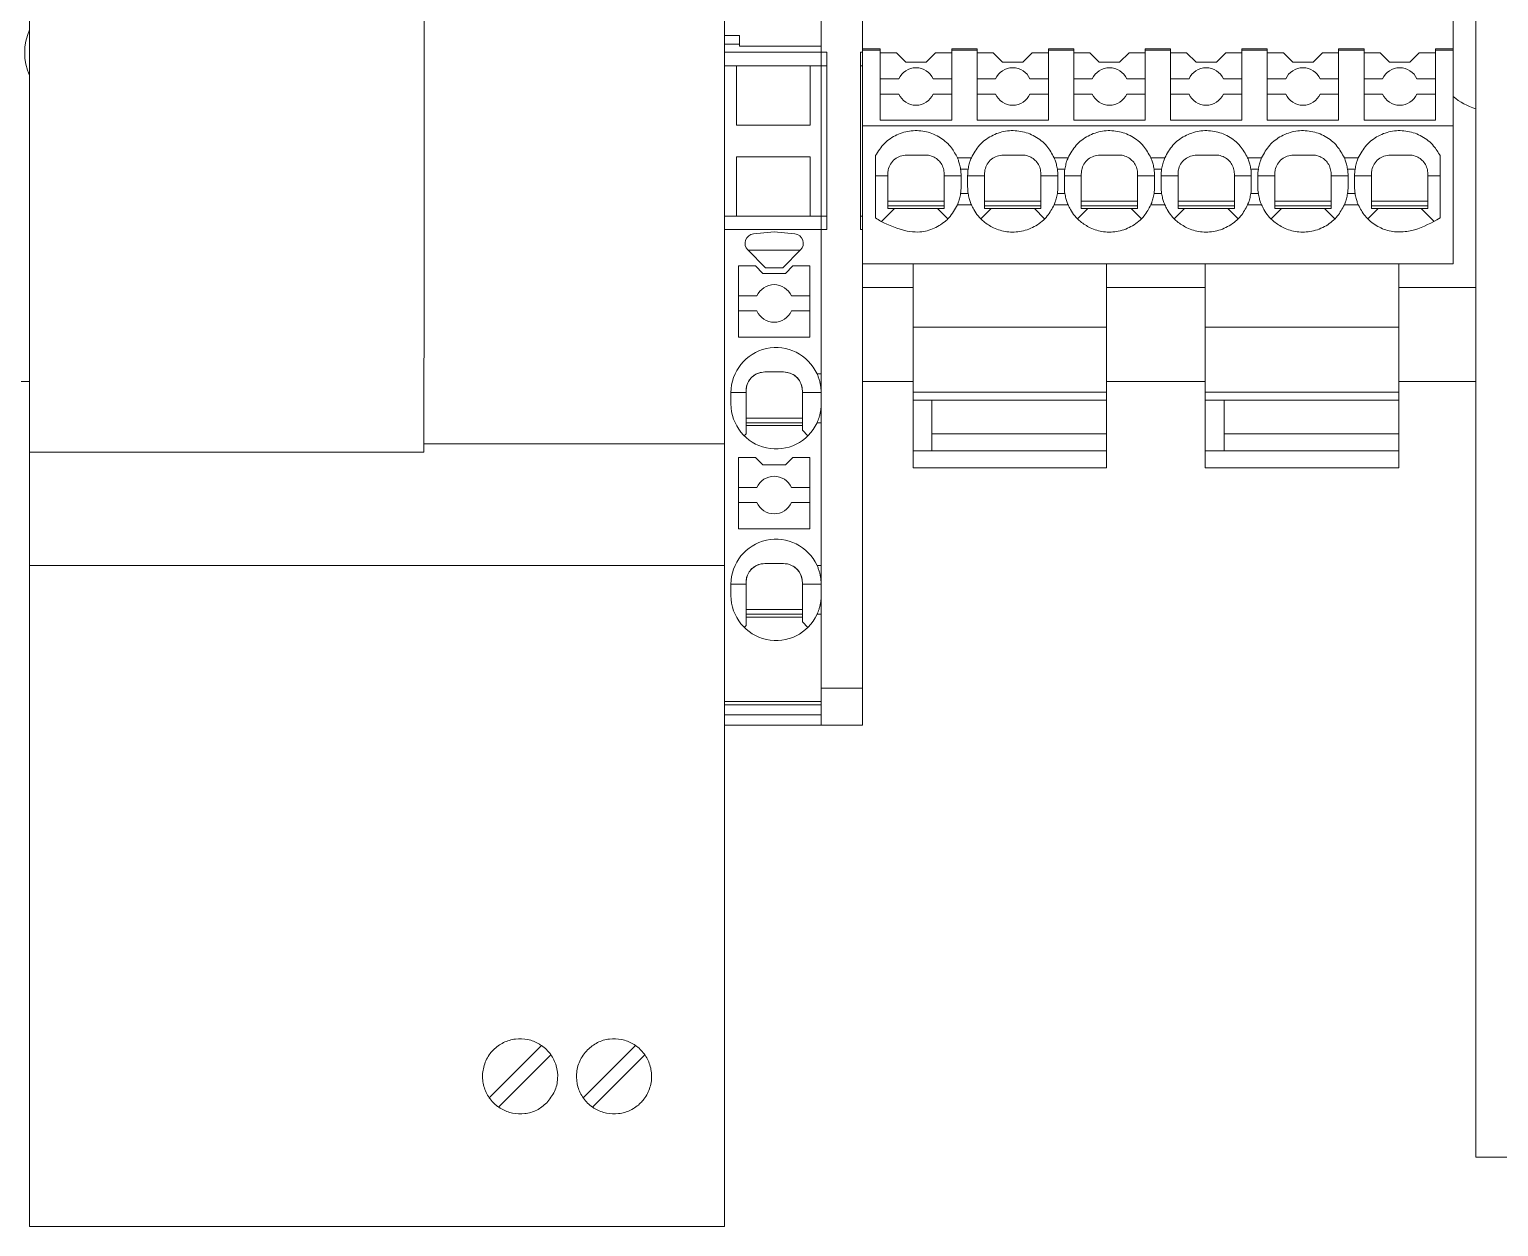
# Model space of a CAD drawing. Header units: millimetres. Extents: x 15 to 265, y 8 to 208.
# Drawn here: x 86.1 to 125.21, y 113.15 to 145.02 of the extents above; entities that cross this region are included whole.
import ezdxf

# ---------------------------------------------------------------- set-up
doc = ezdxf.new("R2010")
doc.units = ezdxf.units.MM

msp = doc.modelspace()

# ---------------------------------------------------------------- linework, layer by layer
at = {"color": 7, "linetype": 'Continuous', "lineweight": 15}
for p, q in [((86.105, 133.766), (86.105, 178.151)), ((104.605, 133.987), (104.605, 178.151)), ((124.605, 174.001), (124.605, 115.001)), ((107.18, 161.621), (107.18, 144.411)), ((108.28, 144.411), (108.28, 161.621)), ((124.005, 146.451), (124.005, 144.501)), ((105.005, 144.855), (104.605, 144.855)), ((105.005, 144.855), (105.005, 144.627)), ((104.605, 144.627), (105.005, 144.627)), ((104.605, 144.411), (107.18, 144.411)), ((105.005, 144.627), (105.005, 144.576)), ((105.005, 144.576), (107.18, 144.576)), ((107.18, 144.576), (107.18, 144.411)), ((107.18, 144.411), (107.33, 144.411)), ((107.18, 144.051), (107.18, 144.411)), ((107.33, 144.411), (107.33, 139.692)), ((108.23, 139.692), (108.23, 144.411)), ((108.23, 144.411), (108.28, 144.411)), ((108.755, 144.501), (108.28, 144.501)), ((108.755, 144.467), (108.28, 144.467)), ((108.28, 144.051), (108.28, 144.411)), ((108.755, 144.501), (108.755, 144.467)), ((108.755, 144.467), (108.755, 142.601)), ((109.184, 144.401), (108.755, 144.401)), ((109.434, 144.151), (109.184, 144.401)), ((110.226, 144.401), (109.976, 144.152)), ((110.655, 144.401), (110.226, 144.401)), ((111.33, 144.501), (110.655, 144.501)), ((110.655, 144.467), (110.655, 144.501)), ((110.655, 142.601), (110.655, 144.467)), ((110.655, 144.467), (111.33, 144.467)), ((111.33, 144.501), (111.33, 144.467)), ((111.33, 144.467), (111.33, 142.601)), ((111.759, 144.401), (111.33, 144.401)), ((112.009, 144.151), (111.759, 144.401)), ((112.801, 144.401), (112.551, 144.152)), ((113.23, 144.401), (112.801, 144.401)), ((113.23, 144.467), (113.23, 144.501)), ((113.905, 144.501), (113.23, 144.501)), ((113.23, 142.601), (113.23, 144.467)), ((113.23, 144.467), (113.905, 144.467)), ((113.905, 144.501), (113.905, 144.467)), ((113.905, 144.467), (113.905, 142.601)), ((114.334, 144.401), (113.905, 144.401)), ((114.584, 144.151), (114.334, 144.401)), ((115.376, 144.401), (115.126, 144.152)), ((115.805, 144.401), (115.376, 144.401)), ((115.805, 144.467), (115.805, 144.501)), ((116.48, 144.501), (115.805, 144.501)), ((115.805, 142.601), (115.805, 144.467)), ((115.805, 144.467), (116.48, 144.467)), ((116.48, 144.501), (116.48, 144.467)), ((116.48, 144.467), (116.48, 142.601)), ((116.909, 144.401), (116.48, 144.401)), ((117.159, 144.151), (116.909, 144.401)), ((117.951, 144.401), (117.701, 144.152)), ((118.38, 144.401), (117.951, 144.401)), ((119.055, 144.501), (118.38, 144.501)), ((118.38, 144.467), (118.38, 144.501)), ((118.38, 142.601), (118.38, 144.467)), ((118.38, 144.467), (119.055, 144.467)), ((119.055, 144.501), (119.055, 144.467)), ((119.055, 144.467), (119.055, 142.601)), ((119.484, 144.401), (119.055, 144.401)), ((119.734, 144.151), (119.484, 144.401)), ((120.526, 144.401), (120.276, 144.152)), ((120.955, 144.401), (120.526, 144.401)), ((121.63, 144.501), (120.955, 144.501)), ((120.955, 144.467), (120.955, 144.501)), ((120.955, 142.601), (120.955, 144.467)), ((120.955, 144.467), (121.63, 144.467)), ((121.63, 144.501), (121.63, 144.467)), ((121.63, 144.467), (121.63, 142.601)), ((122.059, 144.401), (121.63, 144.401)), ((122.309, 144.151), (122.059, 144.401)), ((123.101, 144.401), (122.851, 144.152)), ((123.53, 144.401), (123.101, 144.401)), ((124.005, 144.501), (123.53, 144.501)), ((123.53, 144.467), (123.53, 144.501)), ((123.53, 142.601), (123.53, 144.467)), ((123.53, 144.467), (124.005, 144.467)), ((124.005, 144.501), (124.005, 144.467)), ((124.005, 144.467), (124.005, 142.451)), ((107.18, 144.051), (104.605, 144.051)), ((104.93, 144.051), (104.93, 142.476)), ((106.892, 142.476), (106.892, 144.051)), ((107.33, 144.051), (107.18, 144.051)), ((107.18, 140.051), (107.18, 144.051)), ((108.23, 144.051), (108.28, 144.051)), ((108.28, 140.051), (108.28, 144.051)), ((109.976, 144.152), (109.434, 144.151)), ((112.551, 144.152), (112.009, 144.151)), ((115.126, 144.152), (114.584, 144.151)), ((117.701, 144.152), (117.159, 144.151)), ((120.276, 144.152), (119.734, 144.151)), ((122.851, 144.152), (122.309, 144.151)), ((108.755, 143.701), (109.247, 143.701)), ((110.163, 143.701), (110.655, 143.701)), ((111.33, 143.701), (111.822, 143.701)), ((112.738, 143.701), (113.23, 143.701)), ((113.905, 143.701), (114.397, 143.701)), ((115.313, 143.701), (115.805, 143.701)), ((116.48, 143.701), (116.972, 143.701)), ((117.888, 143.701), (118.38, 143.701)), ((119.055, 143.701), (119.547, 143.701)), ((120.463, 143.701), (120.955, 143.701)), ((121.63, 143.701), (122.122, 143.701)), ((123.038, 143.701), (123.53, 143.701)), ((109.247, 143.301), (108.755, 143.301)), ((110.163, 143.301), (110.655, 143.301)), ((111.822, 143.301), (111.33, 143.301)), ((112.738, 143.301), (113.23, 143.301)), ((114.397, 143.301), (113.905, 143.301)), ((115.313, 143.301), (115.805, 143.301)), ((116.972, 143.301), (116.48, 143.301)), ((117.888, 143.301), (118.38, 143.301)), ((119.547, 143.301), (119.055, 143.301)), ((120.463, 143.301), (120.955, 143.301)), ((122.122, 143.301), (121.63, 143.301)), ((123.038, 143.301), (123.53, 143.301)), ((104.93, 142.476), (106.892, 142.476)), ((124.005, 142.451), (108.28, 142.451)), ((108.755, 142.601), (110.655, 142.601)), ((111.33, 142.601), (113.23, 142.601)), ((113.905, 142.601), (115.805, 142.601)), ((116.48, 142.601), (118.38, 142.601)), ((119.055, 142.601), (120.955, 142.601)), ((121.63, 142.601), (123.53, 142.601)), ((124.005, 138.776), (124.005, 142.451)), ((106.892, 141.626), (104.93, 141.626)), ((104.93, 141.626), (104.93, 140.051)), ((106.892, 140.051), (106.892, 141.626)), ((108.63, 140.001), (108.63, 141.66)), ((110.807, 141.602), (111.178, 141.602)), ((113.382, 141.602), (113.753, 141.602)), ((115.957, 141.602), (116.328, 141.602)), ((118.532, 141.602), (118.903, 141.602)), ((121.107, 141.602), (121.478, 141.602)), ((123.655, 141.66), (123.655, 140.001)), ((111.092, 141.3), (110.892, 141.3)), ((113.667, 141.3), (113.467, 141.3)), ((116.242, 141.3), (116.042, 141.3)), ((118.817, 141.3), (118.617, 141.3)), ((121.192, 141.3), (121.392, 141.3)), ((108.955, 141.126), (108.63, 141.126)), ((108.955, 141.176), (108.955, 141.126)), ((108.955, 141.126), (108.955, 140.251)), ((110.455, 141.126), (110.455, 141.176)), ((110.788, 141.126), (110.455, 141.126)), ((110.455, 141.126), (110.455, 140.251)), ((110.905, 141.126), (110.788, 141.126)), ((110.905, 141.126), (110.905, 140.826)), ((111.08, 140.826), (111.08, 141.126)), ((111.197, 141.126), (111.08, 141.126)), ((111.53, 141.126), (111.197, 141.126)), ((111.53, 141.126), (111.53, 141.176)), ((111.53, 141.126), (111.53, 140.251)), ((113.03, 141.126), (113.03, 141.176)), ((113.48, 141.126), (113.03, 141.126)), ((113.03, 141.126), (113.03, 140.251)), ((113.48, 140.826), (113.48, 141.126)), ((113.655, 141.126), (113.655, 140.826)), ((113.772, 141.126), (113.655, 141.126)), ((114.105, 141.126), (113.772, 141.126)), ((114.105, 141.126), (114.105, 141.176)), ((114.105, 141.126), (114.105, 140.251)), ((115.605, 141.126), (115.605, 141.176)), ((116.055, 141.126), (115.605, 141.126)), ((115.605, 141.126), (115.605, 140.251)), ((116.055, 140.826), (116.055, 141.126)), ((116.23, 141.126), (116.23, 140.826)), ((116.347, 141.126), (116.23, 141.126)), ((116.68, 141.126), (116.347, 141.126)), ((116.68, 141.126), (116.68, 141.176)), ((116.68, 141.126), (116.68, 140.251)), ((118.18, 141.126), (118.18, 141.176)), ((118.63, 141.126), (118.18, 141.126)), ((118.18, 141.126), (118.18, 140.251)), ((118.63, 140.826), (118.63, 141.126)), ((118.805, 140.826), (118.805, 141.126)), ((118.805, 141.126), (119.255, 141.126)), ((119.255, 141.176), (119.255, 141.126)), ((119.255, 141.126), (119.255, 140.251)), ((120.755, 141.126), (120.755, 141.176)), ((121.205, 141.126), (120.755, 141.126)), ((120.755, 141.126), (120.755, 140.251)), ((121.205, 140.826), (121.205, 141.126)), ((121.38, 141.126), (121.83, 141.126)), ((121.38, 141.126), (121.38, 140.826)), ((121.83, 141.176), (121.83, 141.126)), ((121.83, 141.126), (121.83, 140.251)), ((123.33, 141.126), (123.33, 141.176)), ((123.655, 141.126), (123.33, 141.126)), ((123.33, 141.126), (123.33, 140.251)), ((108.955, 140.451), (110.455, 140.451)), ((110.892, 140.653), (111.092, 140.653)), ((111.53, 140.451), (113.03, 140.451)), ((113.667, 140.653), (113.467, 140.653)), ((114.105, 140.451), (115.605, 140.451)), ((116.242, 140.653), (116.042, 140.653)), ((116.68, 140.451), (118.18, 140.451)), ((118.617, 140.653), (118.817, 140.653)), ((119.255, 140.451), (120.755, 140.451)), ((121.192, 140.653), (121.392, 140.653)), ((123.33, 140.451), (121.83, 140.451)), ((107.18, 140.051), (104.605, 140.051)), ((107.33, 140.051), (107.18, 140.051)), ((107.18, 139.692), (107.18, 140.051)), ((108.23, 140.051), (108.28, 140.051)), ((108.28, 139.692), (108.28, 140.051)), ((109.13, 140.251), (108.784, 139.906)), ((110.455, 140.326), (108.955, 140.326)), ((108.955, 140.251), (109.13, 140.251)), ((110.28, 140.251), (109.13, 140.251)), ((110.553, 139.978), (110.28, 140.251)), ((110.455, 140.251), (110.28, 140.251)), ((111.178, 140.351), (110.807, 140.351)), ((111.705, 140.251), (111.431, 139.978)), ((113.03, 140.326), (111.53, 140.326)), ((111.53, 140.251), (111.705, 140.251)), ((112.855, 140.251), (111.705, 140.251)), ((112.855, 140.251), (113.128, 139.978)), ((112.855, 140.251), (113.03, 140.251)), ((113.753, 140.351), (113.382, 140.351)), ((114.28, 140.251), (114.006, 139.978)), ((115.605, 140.326), (114.105, 140.326)), ((114.105, 140.251), (114.28, 140.251)), ((115.43, 140.251), (114.28, 140.251)), ((115.43, 140.251), (115.703, 139.978)), ((115.43, 140.251), (115.605, 140.251)), ((116.328, 140.351), (115.957, 140.351)), ((116.855, 140.251), (116.581, 139.978)), ((118.18, 140.326), (116.68, 140.326)), ((116.68, 140.251), (116.855, 140.251)), ((118.005, 140.251), (116.855, 140.251)), ((118.005, 140.251), (118.278, 139.978)), ((118.005, 140.251), (118.18, 140.251)), ((118.903, 140.351), (118.532, 140.351)), ((119.43, 140.251), (119.156, 139.978)), ((120.755, 140.326), (119.255, 140.326)), ((119.255, 140.251), (119.43, 140.251)), ((120.58, 140.251), (119.43, 140.251)), ((120.58, 140.251), (120.853, 139.978)), ((120.58, 140.251), (120.755, 140.251)), ((121.478, 140.351), (121.107, 140.351)), ((121.731, 139.978), (122.005, 140.251)), ((121.83, 140.326), (123.33, 140.326)), ((121.83, 140.251), (122.005, 140.251)), ((122.005, 140.251), (123.155, 140.251)), ((123.155, 140.251), (123.501, 139.906)), ((123.33, 140.251), (123.155, 140.251)), ((107.18, 139.692), (104.605, 139.692)), ((105.93, 139.628), (105.381, 139.575)), ((106.479, 139.575), (105.93, 139.628)), ((107.33, 139.692), (107.18, 139.692)), ((107.18, 139.692), (107.18, 127.482)), ((107.18, 139.692), (107.18, 135.851)), ((108.28, 139.692), (108.23, 139.692)), ((108.28, 127.482), (108.28, 139.692)), ((105.228, 139.15), (105.701, 138.676)), ((106.623, 139.142), (105.236, 139.142)), ((106.158, 138.676), (106.632, 139.15)), ((105.43, 138.726), (104.98, 138.726)), ((104.98, 138.726), (104.98, 136.826)), ((105.63, 138.526), (105.43, 138.726)), ((106.23, 138.526), (105.63, 138.526)), ((106.158, 138.676), (105.701, 138.676)), ((106.43, 138.726), (106.23, 138.526)), ((106.88, 138.726), (106.43, 138.726)), ((106.88, 136.826), (106.88, 138.726)), ((108.28, 138.776), (124.005, 138.776)), ((109.63, 138.776), (109.63, 137.092)), ((114.78, 138.776), (114.78, 137.092)), ((114.78, 138.143), (114.78, 138.776)), ((117.405, 138.143), (117.405, 138.776)), ((117.405, 138.776), (117.405, 137.092)), ((122.555, 138.776), (122.555, 137.092)), ((109.63, 138.151), (108.28, 138.151)), ((117.405, 138.151), (114.78, 138.151)), ((124.605, 138.151), (122.555, 138.151)), ((104.98, 137.926), (105.472, 137.926)), ((106.388, 137.926), (106.88, 137.926)), ((105.472, 137.526), (104.98, 137.526)), ((106.388, 137.526), (106.88, 137.526)), ((114.78, 137.092), (109.63, 137.092)), ((114.78, 136.256), (114.78, 136.99)), ((114.78, 136.981), (114.78, 136.599)), ((114.78, 136.894), (114.78, 136.895)), ((114.78, 136.599), (114.78, 136.894)), ((122.555, 137.092), (117.405, 137.092)), ((117.405, 136.256), (117.405, 136.99)), ((117.405, 136.981), (117.405, 136.599)), ((117.405, 136.895), (117.405, 136.894)), ((117.405, 136.894), (117.405, 136.599)), ((122.555, 137.092), (122.555, 135.368)), ((104.98, 136.826), (106.88, 136.826)), ((114.78, 135.801), (114.78, 136.256)), ((117.405, 135.801), (117.405, 136.256)), ((107.071, 135.851), (107.18, 135.851)), ((85.105, 135.651), (86.105, 135.651)), ((104.78, 135.051), (104.78, 135.351)), ((105.18, 135.351), (104.78, 135.351)), ((105.18, 135.401), (105.18, 135.351)), ((105.18, 134.251), (105.18, 135.351)), ((106.68, 135.351), (106.68, 135.401)), ((107.18, 135.351), (106.68, 135.351)), ((106.68, 135.351), (106.68, 134.351)), ((108.28, 135.651), (109.63, 135.651)), ((114.78, 135.368), (109.63, 135.368)), ((109.63, 135.368), (109.63, 135.151)), ((114.78, 135.651), (117.405, 135.651)), ((114.78, 133.351), (114.78, 135.622)), ((114.78, 135.368), (114.78, 135.151)), ((117.405, 133.351), (117.405, 135.622)), ((117.405, 135.368), (117.405, 135.151)), ((122.555, 135.368), (117.405, 135.368)), ((122.555, 135.651), (124.605, 135.651)), ((122.555, 135.368), (122.555, 135.151)), ((114.78, 135.151), (109.63, 135.151)), ((109.63, 135.151), (109.63, 133.801)), ((110.13, 133.801), (110.13, 135.151)), ((110.13, 135.151), (110.13, 134.101)), ((114.78, 135.151), (114.78, 134.101)), ((114.78, 135.151), (114.78, 135.151)), ((117.405, 135.151), (117.405, 135.151)), ((117.405, 135.151), (117.405, 133.801)), ((122.555, 135.151), (117.405, 135.151)), ((117.905, 133.801), (117.905, 135.151)), ((122.555, 135.151), (122.555, 134.251)), ((106.68, 134.676), (105.18, 134.676)), ((105.18, 134.551), (106.68, 134.551)), ((107.18, 134.551), (107.071, 134.551)), ((107.18, 134.551), (107.18, 130.751)), ((105.131, 134.203), (105.18, 134.251)), ((105.18, 134.476), (106.68, 134.476)), ((106.68, 134.351), (106.828, 134.203)), ((114.78, 134.251), (110.13, 134.251)), ((110.13, 134.251), (110.13, 133.801)), ((122.555, 134.251), (117.905, 134.251)), ((122.555, 134.251), (122.555, 133.801)), ((86.105, 133.769), (96.608, 133.769)), ((86.105, 130.75), (86.105, 133.769)), ((96.608, 133.769), (96.608, 133.987)), ((96.608, 133.987), (104.605, 133.987)), ((104.605, 130.75), (104.605, 133.987)), ((109.63, 133.801), (110.13, 133.801)), ((109.63, 133.801), (109.63, 133.351)), ((110.13, 134.101), (110.13, 134.101)), ((110.13, 133.801), (114.78, 133.801)), ((114.78, 133.351), (114.78, 133.801)), ((117.405, 133.801), (117.405, 133.351)), ((117.405, 133.801), (117.905, 133.801)), ((117.905, 133.801), (122.555, 133.801)), ((122.555, 133.351), (122.555, 133.801)), ((105.43, 133.626), (104.98, 133.626)), ((104.98, 133.626), (104.98, 131.726)), ((105.63, 133.426), (105.43, 133.626)), ((106.23, 133.426), (105.63, 133.426)), ((106.43, 133.626), (106.23, 133.426)), ((106.88, 133.626), (106.43, 133.626)), ((106.88, 131.726), (106.88, 133.626)), ((114.78, 133.351), (109.63, 133.351)), ((114.78, 133.351), (114.78, 133.351)), ((117.405, 133.351), (117.405, 133.351)), ((122.555, 133.351), (117.405, 133.351)), ((104.98, 132.826), (105.472, 132.826)), ((106.388, 132.826), (106.88, 132.826)), ((105.472, 132.426), (104.98, 132.426)), ((106.388, 132.426), (106.88, 132.426)), ((104.98, 131.726), (106.88, 131.726)), ((104.605, 130.75), (86.105, 130.75)), ((86.105, 113.151), (86.105, 130.75)), ((104.605, 113.151), (104.605, 130.75)), ((107.071, 130.751), (107.18, 130.751)), ((104.78, 129.951), (104.78, 130.251)), ((105.18, 130.251), (104.78, 130.251)), ((105.18, 130.301), (105.18, 130.251)), ((105.18, 129.151), (105.18, 130.251)), ((106.68, 130.251), (106.68, 130.301)), ((107.18, 130.251), (106.68, 130.251)), ((106.68, 130.251), (106.68, 129.251)), ((106.68, 129.576), (105.18, 129.576)), ((105.18, 129.451), (106.68, 129.451)), ((107.18, 129.451), (107.071, 129.451)), ((107.18, 129.451), (107.18, 127.129)), ((105.131, 129.103), (105.18, 129.151)), ((105.18, 129.376), (106.68, 129.376)), ((106.68, 129.251), (106.828, 129.103)), ((107.18, 127.129), (104.605, 127.129)), ((107.18, 127.482), (108.28, 127.482)), ((107.18, 127.129), (107.18, 127.045)), ((108.28, 126.501), (108.28, 127.482)), ((107.18, 127.045), (104.605, 127.045)), ((104.605, 126.775), (107.18, 126.775)), ((107.18, 127.045), (107.18, 126.513)), ((104.605, 126.501), (107.18, 126.501)), ((107.18, 126.513), (107.18, 126.501)), ((107.18, 126.501), (108.28, 126.501)), ((98.347, 116.579), (99.74, 117.971)), ((99.987, 117.724), (98.595, 116.332)), ((100.847, 116.579), (102.24, 117.971)), ((102.487, 117.724), (101.095, 116.332)), ((135.855, 115.001), (124.605, 115.001)), ((86.105, 113.151), (104.605, 113.151))]:
    msp.add_line(p, q, dxfattribs=at)
at = {"color": 7, "linetype": 'Continuous', "lineweight": 15, "flags": 128}
for points in [[(109.63, 137.092), (109.63, 136.788), (109.63, 136.493), (109.63, 136.217), (109.63, 135.967), (109.63, 135.751), (109.63, 135.576), (109.63, 135.447), (109.63, 135.368)], [(114.78, 137.092), (114.78, 136.788), (114.78, 136.493), (114.78, 136.217), (114.78, 135.967), (114.78, 135.751), (114.78, 135.576), (114.78, 135.447), (114.78, 135.368)], [(117.405, 137.092), (117.405, 136.788), (117.405, 136.493), (117.405, 136.217), (117.405, 135.967), (117.405, 135.751), (117.405, 135.576), (117.405, 135.447), (117.405, 135.368)], [(114.78, 134.101), (114.78, 134.188), (114.78, 134.239), (114.78, 134.251), (114.78, 134.222), (114.78, 134.155), (114.78, 134.057), (114.78, 133.935), (114.78, 133.801)]]:
    msp.add_lwpolyline(points, dxfattribs=at)
at = {"color": 7, "linetype": 'Continuous', "lineweight": 15}
for centre, radius, start, end in [((87.53, 144.401), 1.55, 156.8319, 203.1681), ((109.705, 143.501), 0.5, 23.5792, 156.4208), ((112.28, 143.501), 0.5, 23.5792, 156.4208), ((114.855, 143.501), 0.5, 23.5792, 156.4208), ((117.43, 143.501), 0.5, 23.5792, 156.4208), ((120.005, 143.501), 0.5, 23.5792, 156.4208), ((122.58, 143.501), 0.5, 23.5792, 156.4208), ((109.705, 143.501), 0.5, 203.5772, 336.4228), ((112.28, 143.501), 0.5, 203.5772, 336.4228), ((114.855, 143.501), 0.5, 203.5772, 336.4228), ((117.43, 143.501), 0.5, 203.5772, 336.4228), ((120.005, 143.501), 0.5, 203.5772, 336.4228), ((122.58, 143.501), 0.5, 203.5772, 336.4228), ((125.03, 144.401), 1.55, 228.6016, 254.086), ((109.705, 141.126), 1.2, 0, 8.3295), ((112.28, 141.126), 1.2, 171.6705, 180), ((112.28, 141.126), 1.2, 360, 8.3295), ((114.855, 141.126), 1.2, 171.6705, 180), ((114.855, 141.126), 1.2, 360, 8.3295), ((117.43, 141.126), 1.2, 171.6705, 180), ((117.43, 141.126), 1.2, 360, 8.3295), ((120.005, 141.126), 1.2, 171.6705, 180), ((120.005, 141.126), 1.2, 360, 8.3295), ((122.58, 141.126), 1.2, 171.6705, 180), ((109.705, 140.826), 1.2, 351.6705, 0), ((112.28, 140.826), 1.2, 180, 188.3295), ((112.28, 140.826), 1.2, 351.6705, 0), ((114.855, 140.826), 1.2, 180, 188.3295), ((114.855, 140.826), 1.2, 351.6705, 0), ((117.43, 140.826), 1.2, 180, 188.3295), ((117.43, 140.826), 1.2, 351.6705, 0), ((120.005, 140.826), 1.2, 180, 188.3295), ((120.005, 140.826), 1.2, 351.6705, 0), ((122.58, 140.826), 1.2, 180, 188.3295), ((105.405, 139.326), 0.25, 95.4405, 224.9999), ((105.405, 139.326), 0.25, 95.4405, 224.9999), ((106.455, 139.326), 0.25, 315, 84.5597), ((105.93, 137.726), 0.5, 23.5782, 156.4218), ((105.93, 137.726), 0.5, 23.5782, 156.4218), ((105.93, 137.726), 0.5, 203.5782, 336.4218), ((105.98, 135.351), 1.2, 24.6243, 180), ((105.98, 135.351), 1.2, 24.6243, 180), ((105.68, 135.401), 0.5, 90, 180), ((106.18, 135.401), 0.5, 0, 90), ((105.98, 135.051), 1.2, 180, 335.3757), ((105.93, 132.626), 0.5, 23.5782, 156.4218), ((105.93, 132.626), 0.5, 23.5782, 156.4218), ((105.93, 132.626), 0.5, 203.5782, 336.4218), ((105.98, 130.251), 1.2, 24.6243, 180), ((105.98, 130.251), 1.2, 24.6243, 180), ((105.68, 130.301), 0.5, 90, 180), ((106.18, 130.301), 0.5, 0, 90), ((105.98, 129.951), 1.2, 180, 335.3757)]:
    msp.add_arc(centre, radius, start, end, dxfattribs=at)
msp.add_open_spline([(96.612, 149.354), (96.611, 146.796), (96.61, 141.68), (96.609, 136.551), (96.608, 133.987)], degree=3, dxfattribs=at)
for points, knots in [([(108.63, 141.66), (108.701, 141.774), (108.843, 142.002), (109.185, 142.232), (109.578, 142.343), (109.988, 142.316), (110.364, 142.155), (110.649, 141.903), (110.759, 141.693), (110.807, 141.602)], [0, 0, 0, 0, 0.1473631, 0.2947134, 0.4424019, 0.5904985, 0.7386576, 0.8866721, 1, 1, 1, 1]), ([(111.178, 141.602), (111.243, 141.719), (111.372, 141.954), (111.702, 142.202), (112.087, 142.334), (112.498, 142.33), (112.882, 142.19), (113.199, 141.939), (113.322, 141.711), (113.382, 141.602)], [0, 0, 0, 0, 0.143948, 0.287889, 0.432095, 0.576765, 0.721531, 0.866201, 1, 1, 1, 1]), ([(113.753, 141.602), (113.818, 141.719), (113.947, 141.954), (114.277, 142.202), (114.662, 142.334), (115.073, 142.33), (115.457, 142.19), (115.774, 141.939), (115.897, 141.711), (115.957, 141.602)], [0, 0, 0, 0, 0.143948, 0.287889, 0.432095, 0.576765, 0.721531, 0.866201, 1, 1, 1, 1]), ([(116.328, 141.602), (116.393, 141.719), (116.522, 141.954), (116.852, 142.202), (117.237, 142.334), (117.648, 142.33), (118.032, 142.19), (118.349, 141.939), (118.472, 141.711), (118.532, 141.602)], [0, 0, 0, 0, 0.143948, 0.287889, 0.432095, 0.576765, 0.721531, 0.866201, 1, 1, 1, 1]), ([(118.903, 141.602), (118.968, 141.719), (119.097, 141.954), (119.427, 142.202), (119.812, 142.334), (120.223, 142.33), (120.607, 142.19), (120.924, 141.939), (121.047, 141.711), (121.107, 141.602)], [0, 0, 0, 0, 0.1439484, 0.2878886, 0.4320949, 0.5767645, 0.7215308, 0.8662006, 1, 1, 1, 1]), ([(121.478, 141.602), (121.543, 141.719), (121.672, 141.954), (122.002, 142.202), (122.387, 142.334), (122.798, 142.33), (123.182, 142.19), (123.481, 141.953), (123.602, 141.748), (123.655, 141.66)], [0, 0, 0, 0, 0.147323, 0.294638, 0.442226, 0.590287, 0.738447, 0.886509, 1, 1, 1, 1]), ([(109.455, 141.676), (109.398, 141.671), (109.291, 141.661), (109.136, 141.574), (109.021, 141.444), (108.963, 141.301), (108.957, 141.212), (108.955, 141.176)], [0, 0, 0, 0, 0.2418897, 0.4615764, 0.6823952, 0.8749362, 1, 1, 1, 1]), ([(109.955, 141.676), (109.908, 141.676), (109.829, 141.676), (109.698, 141.676), (109.573, 141.676), (109.498, 141.676), (109.455, 141.676)], [0, 0, 0, 0, 0.303708, 0.511417, 0.719426, 1, 1, 1, 1]), ([(110.455, 141.176), (110.451, 141.226), (110.442, 141.324), (110.376, 141.458), (110.278, 141.568), (110.148, 141.646), (110.035, 141.674), (109.97, 141.676), (109.955, 141.676)], [0, 0, 0, 0, 0.173911, 0.347762, 0.524107, 0.715977, 0.933948, 1, 1, 1, 1]), ([(110.807, 141.602), (110.814, 141.583), (110.83, 141.547), (110.867, 141.439), (110.884, 141.345), (110.892, 141.3)], [0, 0, 0, 0, 0.343173, 0.68564, 1, 1, 1, 1]), ([(111.092, 141.3), (111.102, 141.35), (111.12, 141.449), (111.158, 141.553), (111.171, 141.586), (111.178, 141.602)], [0, 0, 0, 0, 0.349368, 0.698276, 1, 1, 1, 1]), ([(112.03, 141.676), (111.973, 141.671), (111.866, 141.661), (111.711, 141.574), (111.596, 141.444), (111.538, 141.301), (111.532, 141.212), (111.53, 141.176)], [0, 0, 0, 0, 0.24189, 0.461576, 0.682395, 0.874936, 1, 1, 1, 1]), ([(112.53, 141.676), (112.483, 141.676), (112.404, 141.676), (112.273, 141.676), (112.148, 141.676), (112.073, 141.676), (112.03, 141.676)], [0, 0, 0, 0, 0.303708, 0.511417, 0.719426, 1, 1, 1, 1]), ([(113.03, 141.176), (113.026, 141.226), (113.017, 141.324), (112.951, 141.458), (112.853, 141.568), (112.723, 141.646), (112.61, 141.674), (112.545, 141.676), (112.53, 141.676)], [0, 0, 0, 0, 0.173911, 0.347762, 0.524107, 0.715977, 0.933948, 1, 1, 1, 1]), ([(113.382, 141.602), (113.389, 141.583), (113.405, 141.547), (113.442, 141.439), (113.459, 141.345), (113.467, 141.3)], [0, 0, 0, 0, 0.343173, 0.68564, 1, 1, 1, 1]), ([(113.667, 141.3), (113.677, 141.35), (113.695, 141.449), (113.733, 141.553), (113.746, 141.586), (113.753, 141.602)], [0, 0, 0, 0, 0.349368, 0.698276, 1, 1, 1, 1]), ([(114.605, 141.676), (114.548, 141.671), (114.441, 141.661), (114.286, 141.574), (114.171, 141.444), (114.113, 141.301), (114.107, 141.212), (114.105, 141.176)], [0, 0, 0, 0, 0.2418897, 0.4615764, 0.6823952, 0.8749362, 1, 1, 1, 1]), ([(115.105, 141.676), (115.058, 141.676), (114.979, 141.676), (114.848, 141.676), (114.723, 141.676), (114.648, 141.676), (114.605, 141.676)], [0, 0, 0, 0, 0.303708, 0.511417, 0.719426, 1, 1, 1, 1]), ([(115.605, 141.176), (115.601, 141.226), (115.592, 141.324), (115.526, 141.458), (115.428, 141.568), (115.298, 141.646), (115.185, 141.674), (115.12, 141.676), (115.105, 141.676)], [0, 0, 0, 0, 0.173911, 0.347762, 0.524107, 0.715977, 0.933948, 1, 1, 1, 1]), ([(115.957, 141.602), (115.964, 141.583), (115.98, 141.547), (116.017, 141.439), (116.034, 141.345), (116.042, 141.3)], [0, 0, 0, 0, 0.343173, 0.68564, 1, 1, 1, 1]), ([(116.242, 141.3), (116.252, 141.35), (116.27, 141.449), (116.308, 141.553), (116.321, 141.586), (116.328, 141.602)], [0, 0, 0, 0, 0.349368, 0.698276, 1, 1, 1, 1]), ([(117.18, 141.676), (117.123, 141.671), (117.016, 141.661), (116.861, 141.574), (116.746, 141.444), (116.688, 141.301), (116.682, 141.212), (116.68, 141.176)], [0, 0, 0, 0, 0.24189, 0.461576, 0.682395, 0.874936, 1, 1, 1, 1]), ([(117.68, 141.676), (117.633, 141.676), (117.554, 141.676), (117.423, 141.676), (117.298, 141.676), (117.223, 141.676), (117.18, 141.676)], [0, 0, 0, 0, 0.303708, 0.511417, 0.719426, 1, 1, 1, 1]), ([(118.18, 141.176), (118.176, 141.226), (118.167, 141.324), (118.101, 141.458), (118.003, 141.568), (117.873, 141.646), (117.76, 141.674), (117.695, 141.676), (117.68, 141.676)], [0, 0, 0, 0, 0.1739113, 0.3477622, 0.5241071, 0.7159769, 0.933948, 1, 1, 1, 1]), ([(118.532, 141.602), (118.539, 141.583), (118.555, 141.547), (118.592, 141.439), (118.609, 141.345), (118.617, 141.3)], [0, 0, 0, 0, 0.343173, 0.68564, 1, 1, 1, 1]), ([(118.817, 141.3), (118.827, 141.35), (118.845, 141.449), (118.883, 141.553), (118.896, 141.586), (118.903, 141.602)], [0, 0, 0, 0, 0.349368, 0.698276, 1, 1, 1, 1]), ([(119.755, 141.676), (119.698, 141.671), (119.591, 141.661), (119.436, 141.574), (119.321, 141.444), (119.263, 141.301), (119.257, 141.212), (119.255, 141.176)], [0, 0, 0, 0, 0.24189, 0.461576, 0.682395, 0.874936, 1, 1, 1, 1]), ([(120.255, 141.676), (120.208, 141.676), (120.129, 141.676), (119.998, 141.676), (119.873, 141.676), (119.798, 141.676), (119.755, 141.676)], [0, 0, 0, 0, 0.303708, 0.511417, 0.719426, 1, 1, 1, 1]), ([(120.755, 141.176), (120.751, 141.226), (120.742, 141.324), (120.676, 141.458), (120.578, 141.568), (120.448, 141.646), (120.335, 141.674), (120.27, 141.676), (120.255, 141.676)], [0, 0, 0, 0, 0.173911, 0.347762, 0.524107, 0.715977, 0.933948, 1, 1, 1, 1]), ([(121.107, 141.602), (121.114, 141.583), (121.13, 141.547), (121.167, 141.439), (121.184, 141.345), (121.192, 141.3)], [0, 0, 0, 0, 0.3431729, 0.6856399, 1, 1, 1, 1]), ([(121.392, 141.3), (121.402, 141.35), (121.42, 141.449), (121.458, 141.553), (121.471, 141.586), (121.478, 141.602)], [0, 0, 0, 0, 0.349368, 0.698276, 1, 1, 1, 1]), ([(122.33, 141.676), (122.273, 141.671), (122.166, 141.661), (122.011, 141.574), (121.896, 141.444), (121.838, 141.301), (121.832, 141.212), (121.83, 141.176)], [0, 0, 0, 0, 0.24189, 0.461576, 0.682395, 0.874936, 1, 1, 1, 1]), ([(122.33, 141.676), (122.377, 141.676), (122.455, 141.676), (122.586, 141.676), (122.712, 141.676), (122.787, 141.676), (122.83, 141.676)], [0, 0, 0, 0, 0.303708, 0.511417, 0.719425, 1, 1, 1, 1]), ([(123.33, 141.176), (123.326, 141.226), (123.317, 141.324), (123.251, 141.458), (123.153, 141.568), (123.023, 141.646), (122.91, 141.674), (122.845, 141.676), (122.83, 141.676)], [0, 0, 0, 0, 0.173911, 0.347762, 0.524107, 0.715977, 0.933948, 1, 1, 1, 1]), ([(110.892, 140.653), (110.883, 140.603), (110.864, 140.504), (110.827, 140.4), (110.813, 140.367), (110.807, 140.351)], [0, 0, 0, 0, 0.3493685, 0.6982759, 1, 1, 1, 1]), ([(111.178, 140.351), (111.17, 140.369), (111.155, 140.406), (111.118, 140.514), (111.101, 140.608), (111.092, 140.653)], [0, 0, 0, 0, 0.3431731, 0.6856402, 1, 1, 1, 1]), ([(113.467, 140.653), (113.458, 140.603), (113.439, 140.504), (113.402, 140.4), (113.388, 140.367), (113.382, 140.351)], [0, 0, 0, 0, 0.349369, 0.698276, 1, 1, 1, 1]), ([(113.753, 140.351), (113.745, 140.369), (113.73, 140.406), (113.693, 140.514), (113.676, 140.608), (113.667, 140.653)], [0, 0, 0, 0, 0.343173, 0.68564, 1, 1, 1, 1]), ([(116.042, 140.653), (116.033, 140.603), (116.014, 140.504), (115.977, 140.4), (115.963, 140.367), (115.957, 140.351)], [0, 0, 0, 0, 0.349369, 0.698276, 1, 1, 1, 1]), ([(116.328, 140.351), (116.32, 140.369), (116.305, 140.406), (116.268, 140.514), (116.251, 140.608), (116.242, 140.653)], [0, 0, 0, 0, 0.343173, 0.68564, 1, 1, 1, 1]), ([(118.617, 140.653), (118.608, 140.603), (118.589, 140.504), (118.552, 140.4), (118.538, 140.367), (118.532, 140.351)], [0, 0, 0, 0, 0.3493686, 0.6982761, 1, 1, 1, 1]), ([(118.903, 140.351), (118.895, 140.369), (118.88, 140.406), (118.843, 140.514), (118.826, 140.608), (118.817, 140.653)], [0, 0, 0, 0, 0.343173, 0.68564, 1, 1, 1, 1]), ([(121.192, 140.653), (121.183, 140.603), (121.164, 140.504), (121.127, 140.4), (121.113, 140.367), (121.107, 140.351)], [0, 0, 0, 0, 0.349369, 0.698276, 1, 1, 1, 1]), ([(121.478, 140.351), (121.47, 140.369), (121.455, 140.406), (121.418, 140.514), (121.401, 140.608), (121.392, 140.653)], [0, 0, 0, 0, 0.3431732, 0.6856404, 1, 1, 1, 1]), ([(110.807, 140.351), (110.74, 140.229), (110.65, 140.066), (110.42, 139.851), (110.154, 139.691), (109.792, 139.608), (109.564, 139.638), (109.466, 139.65)], [0, 0, 0, 0, 0.25834, 0.344966, 0.584018, 0.823538, 1, 1, 1, 1]), ([(113.382, 140.351), (113.327, 140.248), (113.209, 140.028), (112.906, 139.777), (112.527, 139.629), (112.127, 139.615), (111.777, 139.719), (111.467, 139.919), (111.277, 140.143), (111.198, 140.31), (111.178, 140.351)], [0, 0, 0, 0, 0.12736, 0.271877, 0.416683, 0.554379, 0.686417, 0.798398, 0.949368, 1, 1, 1, 1]), ([(115.957, 140.351), (115.902, 140.248), (115.784, 140.028), (115.481, 139.777), (115.102, 139.629), (114.702, 139.615), (114.352, 139.719), (114.042, 139.919), (113.852, 140.143), (113.773, 140.31), (113.753, 140.351)], [0, 0, 0, 0, 0.12736, 0.271877, 0.416683, 0.554379, 0.686417, 0.798398, 0.949368, 1, 1, 1, 1]), ([(118.532, 140.351), (118.477, 140.248), (118.359, 140.028), (118.056, 139.777), (117.677, 139.629), (117.277, 139.615), (116.927, 139.719), (116.617, 139.919), (116.427, 140.143), (116.348, 140.31), (116.328, 140.351)], [0, 0, 0, 0, 0.12736, 0.271877, 0.416683, 0.554379, 0.686417, 0.798398, 0.949368, 1, 1, 1, 1]), ([(121.107, 140.351), (121.052, 140.248), (120.934, 140.028), (120.631, 139.777), (120.252, 139.629), (119.852, 139.615), (119.502, 139.719), (119.192, 139.919), (119.002, 140.143), (118.923, 140.31), (118.903, 140.351)], [0, 0, 0, 0, 0.12736, 0.271877, 0.416683, 0.554379, 0.686417, 0.798398, 0.949368, 1, 1, 1, 1]), ([(122.818, 139.65), (122.692, 139.637), (122.441, 139.609), (122.07, 139.719), (121.817, 139.888), (121.612, 140.098), (121.533, 140.248), (121.478, 140.351)], [0, 0, 0, 0, 0.227185, 0.454285, 0.685048, 0.782131, 1, 1, 1, 1]), ([(109.466, 139.65), (109.223, 139.721), (108.927, 139.808), (108.674, 139.972), (108.63, 140.001)], [0, 0, 0, 0, 0.824218, 1, 1, 1, 1]), ([(123.655, 140.001), (123.436, 139.878), (123.17, 139.728), (122.871, 139.662), (122.818, 139.65)], [0, 0, 0, 0, 0.8242084, 1, 1, 1, 1]), ([(105.68, 135.901), (105.624, 135.896), (105.518, 135.887), (105.37, 135.805), (105.258, 135.685), (105.191, 135.544), (105.183, 135.446), (105.18, 135.401)], [0, 0, 0, 0, 0.244717, 0.468069, 0.657226, 0.847198, 1, 1, 1, 1]), ([(105.68, 135.901), (105.737, 135.901), (105.825, 135.901), (105.973, 135.901), (106.085, 135.901), (106.149, 135.901), (106.18, 135.901)], [0, 0, 0, 0, 0.387804, 0.599062, 0.810983, 1, 1, 1, 1]), ([(106.18, 135.901), (106.238, 135.896), (106.355, 135.884), (106.516, 135.787), (106.627, 135.645), (106.675, 135.509), (106.678, 135.429), (106.68, 135.401)], [0, 0, 0, 0, 0.2402356, 0.4900547, 0.7068963, 0.8997309, 1, 1, 1, 1]), ([(107.071, 135.851), (107.082, 135.825), (107.106, 135.771), (107.135, 135.681), (107.158, 135.585), (107.172, 135.497), (107.179, 135.419), (107.179, 135.374), (107.18, 135.351)], [0, 0, 0, 0, 0.20132, 0.406652, 0.584737, 0.767523, 0.882941, 1, 1, 1, 1]), ([(107.18, 135.051), (107.179, 135.019), (107.178, 134.954), (107.166, 134.86), (107.147, 134.77), (107.125, 134.689), (107.099, 134.615), (107.08, 134.573), (107.071, 134.551)], [0, 0, 0, 0, 0.166846, 0.338751, 0.505464, 0.675849, 0.836883, 1, 1, 1, 1]), ([(105.68, 130.801), (105.624, 130.796), (105.518, 130.787), (105.37, 130.705), (105.258, 130.585), (105.191, 130.444), (105.183, 130.346), (105.18, 130.301)], [0, 0, 0, 0, 0.244717, 0.468069, 0.657226, 0.847198, 1, 1, 1, 1]), ([(105.68, 130.801), (105.737, 130.801), (105.825, 130.801), (105.973, 130.801), (106.085, 130.801), (106.149, 130.801), (106.18, 130.801)], [0, 0, 0, 0, 0.387804, 0.599062, 0.810983, 1, 1, 1, 1]), ([(106.18, 130.801), (106.238, 130.796), (106.355, 130.784), (106.516, 130.687), (106.627, 130.545), (106.675, 130.409), (106.678, 130.329), (106.68, 130.301)], [0, 0, 0, 0, 0.2402356, 0.4900547, 0.7068963, 0.8997309, 1, 1, 1, 1]), ([(107.071, 130.751), (107.082, 130.725), (107.106, 130.671), (107.135, 130.581), (107.158, 130.485), (107.172, 130.397), (107.179, 130.319), (107.179, 130.274), (107.18, 130.251)], [0, 0, 0, 0, 0.20132, 0.406652, 0.584737, 0.767523, 0.882941, 1, 1, 1, 1]), ([(107.18, 129.951), (107.179, 129.919), (107.178, 129.854), (107.166, 129.76), (107.147, 129.67), (107.125, 129.589), (107.099, 129.515), (107.08, 129.473), (107.071, 129.451)], [0, 0, 0, 0, 0.166846, 0.338751, 0.505464, 0.675849, 0.836883, 1, 1, 1, 1]), ([(99.874, 116.444), (99.79, 116.374), (99.621, 116.234), (99.295, 116.142), (98.964, 116.154), (98.658, 116.271), (98.404, 116.478), (98.226, 116.761), (98.149, 117.096), (98.19, 117.447), (98.32, 117.703), (98.499, 117.908), (98.718, 118.066), (99.04, 118.162), (99.373, 118.148), (99.604, 118.059), (99.813, 117.926), (99.997, 117.743), (100.147, 117.434), (100.185, 117.09), (100.107, 116.735), (99.953, 116.543), (99.874, 116.444)], [0, 0, 0, 0, 0.052007, 0.10408, 0.154715, 0.204665, 0.255557, 0.308571, 0.364028, 0.421203, 0.478528, 0.500179, 0.552166, 0.604208, 0.655034, 0.705301, 0.718523, 0.772672, 0.826753, 0.882559, 0.939853, 1, 1, 1, 1]), ([(100.96, 117.859), (101.045, 117.929), (101.215, 118.069), (101.541, 118.161), (101.873, 118.148), (102.18, 118.03), (102.434, 117.821), (102.61, 117.537), (102.686, 117.202), (102.644, 116.853), (102.514, 116.599), (102.335, 116.394), (102.117, 116.237), (101.795, 116.141), (101.464, 116.154), (101.232, 116.243), (101.022, 116.376), (100.837, 116.56), (100.687, 116.871), (100.65, 117.216), (100.729, 117.571), (100.882, 117.762), (100.96, 117.859)], [0, 0, 0, 0, 0.051986, 0.104028, 0.154854, 0.205121, 0.256173, 0.309055, 0.364192, 0.421148, 0.478586, 0.49992, 0.551927, 0.603999, 0.654634, 0.704584, 0.718462, 0.772893, 0.827252, 0.883421, 0.940848, 1, 1, 1, 1])]:
    msp.add_open_spline(points, degree=3, knots=knots, dxfattribs=at)

doc.saveas('drawing.dxf')
